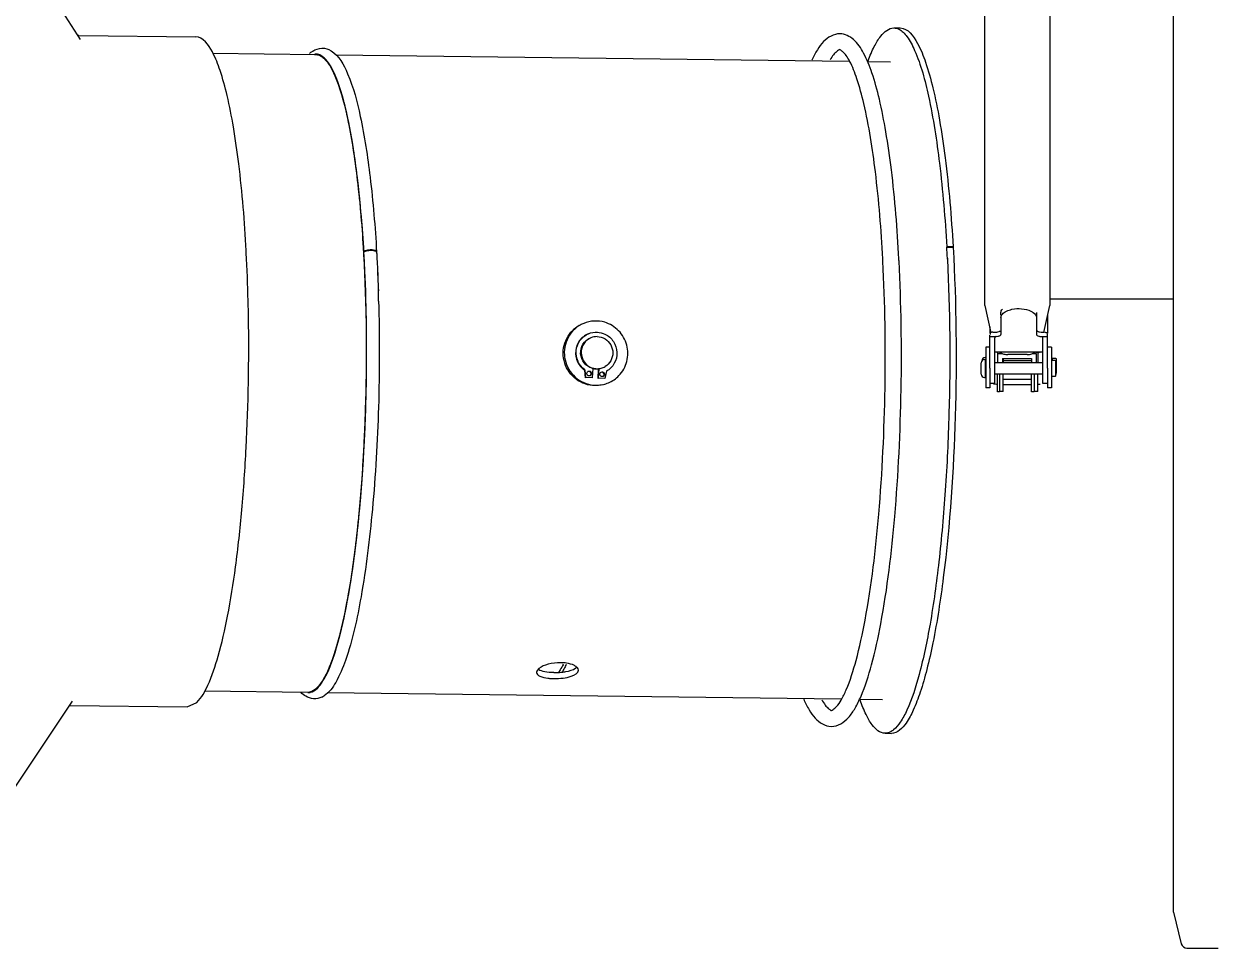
# Model space of a CAD drawing. Header units: millimetres. Extents: x 6781 to 13993, y -7973 to 4183.
# Drawn here: x 7894.5 to 8265.4, y -237.9 to 49 of the extents above; entities that cross this region are included whole.
import ezdxf

# ---------------------------------------------------------------- set-up
doc = ezdxf.new("R2010")
doc.units = ezdxf.units.MM
doc.header["$LTSCALE"] = 307.34
doc.layers.get('0').update_dxf_attribs({"linetype": 'CONTINUOUS'})

msp = doc.modelspace()

# ---------------------------------------------------------------- linework, layer by layer
at = {"linetype": 'Continuous', "lineweight": 25}
for p, q in [((8251.48429, -226.80211), (8251.48429, 354.18138)), ((8192.97292, -38.41181), (8192.97292, 162.15572)), ((8213.09826, 162.15012), (8213.09826, -38.41181)), ((7912.05165, 44.12656), (7894.51586, 71.82113)), ((7911.54687, 45.41974), (7947.86381, 44.96452)), ((8164.69289, 47.74705), (8166.66343, 47.72235)), ((7953.05609, 39.89904), (7985.14535, 39.49681)), ((7984.17624, 40.53183), (7984.21785, 40.55793)), ((7984.2369, 40.40336), (7984.2745, 40.43815)), ((7985.0509, 39.48634), (7985.09101, 39.49079)), ((7985.05101, 39.49634), (7985.09109, 39.49686)), ((7991.41089, 39.41827), (8150.78949, 37.4205)), ((8156.3724, 37.35052), (8163.6103, 37.25979)), ((7963.51332, -21.54683), (7963.50928, -21.48202)), ((7963.55507, -22.21727), (7963.54931, -22.12477)), ((7963.55666, -21.451), (7963.5531, -21.38495)), ((7963.5881, -22.0405), (7963.55666, -21.451)), ((7963.59308, -22.13495), (7963.5881, -22.0405)), ((8004.05178, -21.91466), (8004.03824, -22.0185)), ((8004.05114, -21.9147), (8004.05833, -22.03981)), ((8004.05114, -21.9147), (8004.05644, -22.04417)), ((8004.05763, -22.04448), (8004.09281, -22.70927)), ((8181.10349, -20.17321), (8181.06666, -20.25932)), ((8183.07404, -20.19791), (8181.10349, -20.17321)), ((8181.10952, -20.27766), (8183.08007, -20.30236)), ((8183.07404, -20.19791), (8183.0372, -20.28402)), ((8181.2577, -23.82893), (8181.26862, -24.0907)), ((8181.29762, -23.74457), (8181.31069, -24.00246)), ((8213.09826, -36.31033), (8251.48429, -36.31033)), ((8192.97296, -38.4118), (8194.84933, -46.93557)), ((8197.92925, -41.31036), (8197.92925, -40.59892)), ((8208.92925, -40.59892), (8208.92925, -47.38147)), ((8211.25824, -46.77026), (8213.09822, -38.4118)), ((8197.92925, -42.16695), (8197.92925, -47.38147)), ((8212.44068, -41.39879), (8212.44068, -47.05846)), ((8194.42925, -47.61102), (8194.42925, -57.90991)), ((8194.42925, -48.06759), (8196.42925, -48.06759)), ((8194.44068, -45.0792), (8194.44068, -47.05846)), ((8195.42925, -46.69784), (8195.92925, -46.69784)), ((8210.92925, -46.69784), (8211.42925, -46.69784)), ((8210.92925, -48.06759), (8212.42925, -48.06759)), ((8212.42925, -57.90991), (8212.42925, -47.61102)), ((8193.24068, -51.35349), (8193.24068, -51.9612)), ((8194.44068, -51.35349), (8193.24068, -51.35349)), ((8195.92925, -48.79888), (8195.92925, -62.65826)), ((8210.92925, -62.65826), (8210.92925, -48.79888)), ((8213.64068, -51.35349), (8212.44068, -51.35349)), ((8213.64068, -51.35349), (8213.64068, -51.96121)), ((8192.84068, -55.23785), (8192.99068, -55.23785)), ((8192.99068, -55.23787), (8193.04068, -55.41547)), ((8193.04068, -54.60303), (8193.19068, -54.60303)), ((8193.04068, -55.41547), (8193.04068, -60.66139)), ((8193.24068, -51.98831), (8193.24068, -63.98738)), ((8196.4293, -52.93532), (8196.20518, -52.93553)), ((8210.42925, -52.87425), (8196.42925, -52.87425)), ((8196.91633, -52.87425), (8196.91633, -56.23785)), ((8196.91633, -53.31566), (8198.35733, -53.31566)), ((8198.41633, -54.83641), (8198.41633, -56.23785)), ((8198.41633, -54.83641), (8207.41633, -54.83641)), ((8198.64068, -54.75141), (8198.64068, -56.30951)), ((8207.41633, -55.60303), (8198.64068, -55.60303)), ((8206.04385, -53.65873), (8200.02733, -53.65873)), ((8207.41633, -54.83641), (8207.41633, -56.23785)), ((8207.71428, -53.31566), (8208.91633, -53.31566)), ((8208.91633, -52.87425), (8208.91633, -53.07794)), ((8209.73482, -52.99211), (8208.91633, -52.99211)), ((8208.91633, -53.31566), (8208.91633, -56.23785)), ((8209.44068, -53.04716), (8209.44068, -56.23785)), ((8213.64068, -51.98831), (8213.64068, -63.98738)), ((8214.79068, -55.48785), (8213.69068, -55.48785)), ((8213.89068, -54.85303), (8213.84068, -55.42224)), ((8214.99068, -54.85303), (8213.89068, -54.85303)), ((8214.79068, -55.48793), (8214.84068, -55.65359)), ((8214.99068, -54.85303), (8215.04068, -54.92682)), ((8215.04068, -54.92682), (8215.04068, -59.3833)), ((8068.82023, -58.45539), (8068.68344, -58.51232)), ((8068.92144, -60.84463), (8068.68344, -58.51232)), ((8069.05823, -60.7877), (8068.82023, -58.45539)), ((8069.77283, -58.85205), (8070.08963, -58.79853)), ((8071.14917, -57.96603), (8071.02703, -60.89643)), ((8072.85903, -61.06208), (8072.98021, -58.15485)), ((8072.99582, -61.00515), (8073.11797, -58.07475)), ((8073.82436, -59.0758), (8074.14116, -59.02227)), ((8075.39551, -58.81851), (8074.96462, -61.11388)), ((8191.84068, -59.7207), (8191.84068, -56.255)), ((8194.44068, -57.90991), (8194.44068, -63.98738)), ((8210.92925, -56.23785), (8195.92925, -56.23785)), ((8212.44068, -57.90991), (8212.44068, -63.98738)), ((8214.84068, -55.65359), (8214.84068, -60.38171)), ((8069.05823, -60.7877), (8068.92144, -60.84463)), ((8071.02703, -60.89643), (8069.05823, -60.7877)), ((8070.34416, -60.23898), (8070.02736, -60.2925)), ((8072.99582, -61.00515), (8072.85903, -61.06208)), ((8074.96462, -61.11388), (8072.99582, -61.00515)), ((8074.39569, -60.46273), (8074.07889, -60.51625)), ((8074.96462, -61.11388), (8074.9192, -61.13279)), ((8192.84068, -60.73785), (8192.99068, -60.73785)), ((8193.04068, -60.66139), (8192.99068, -60.73783)), ((8195.92925, -62.65826), (8194.44068, -62.65826)), ((8195.63367, -62.78271), (8196.57733, -62.80202)), ((8210.92925, -59.73785), (8195.92925, -59.73785)), ((8196.57733, -62.80202), (8196.91633, -62.82148)), ((8196.91633, -65.27235), (8196.91633, -59.73785)), ((8197.44068, -59.73785), (8197.44068, -65.17143)), ((8198.64068, -65.17156), (8198.64068, -59.73785)), ((8207.41633, -61.44054), (8198.64068, -61.44054)), ((8198.93237, -62.99957), (8207.41633, -62.99957)), ((8207.41633, -65.27235), (8207.41633, -59.73785)), ((8208.24068, -59.73785), (8208.24068, -65.17156)), ((8209.42196, -62.84768), (8210.0777, -62.81096)), ((8209.44068, -65.17181), (8209.44068, -59.90082)), ((8212.44068, -62.65826), (8210.92925, -62.65826)), ((8214.79068, -60.48785), (8213.69068, -60.48785)), ((8214.84068, -60.38171), (8214.79068, -60.48777)), ((8215.03347, -59.65715), (8214.99068, -59.85302)), ((8215.04068, -59.3833), (8215.03347, -59.65715)), ((8194.44068, -63.98738), (8193.24068, -63.98738)), ((8197.44068, -65.27235), (8196.91633, -65.27235)), ((8198.64068, -65.16271), (8197.44068, -65.16271)), ((8208.24068, -65.27235), (8207.41633, -65.27235)), ((8209.44068, -65.16271), (8208.24068, -65.16271)), ((8213.64068, -63.98738), (8212.44068, -63.98738)), ((7950.69187, -158.08688), (7982.66366, -158.48764)), ((7982.71732, -158.48781), (7982.66475, -158.48765)), ((7982.66475, -158.48765), (7982.71551, -158.48781)), ((7987.70416, -159.4448), (7987.66547, -159.4805)), ((7988.66, -158.5628), (8148.36122, -160.56462)), ((7909.47688, -161.2838), (7891.25243, -188.53012)), ((7908.93985, -162.56392), (7945.25679, -163.01915)), ((7945.25619, -163.01914), (7948.21185, -161.61996)), ((7987.76561, -159.57508), (7987.72283, -159.60191)), ((8153.98403, -160.6351), (8161.12861, -160.72465)), ((8161.94799, -171.23575), (8163.91854, -171.26045)), ((8251.48429, -226.80211), (8253.94615, -236.55108)), ((8255.69137, -237.91036), (8265.37982, -237.91036))]:
    msp.add_line(p, q, dxfattribs=at)
for points in [[(8000.05448, -21.90145), (8000.0312, -21.90716), (8000.00663, -21.91056), (7999.98239, -21.9115)], [(7999.98773, -22.00403), (8000.01186, -22.00307), (8000.0363, -21.99965), (8000.05946, -21.99396)], [(8000.09628, -21.87663), (8000.08815, -21.88555), (8000.07397, -21.89401), (8000.05448, -21.90145)], [(8000.05946, -21.99396), (8000.07906, -21.98653), (8000.0934, -21.97808), (8000.10162, -21.96915)], [(8004.05845, -22.04409), (8004.0766, -22.05033), (8004.09801, -22.0543), (8004.12119, -22.05584)], [(8210.44038, -48.04197), (8210.68029, -48.05382), (8210.92925, -48.06759)], [(8198.73791, -62.98391), (8198.8055, -62.99586), (8198.88313, -63.0022), (8198.93237, -62.99957)]]:
    msp.add_lwpolyline(points, dxfattribs=at)
for centre, radius, start, end in [((7985.21004, 36.67029), 2.92067, 93.2853409, 96.4166756), ((7985.20845, 36.69508), 2.89584, 91.9911056, 93.2821307), ((7985.10853, 36.61669), 2.88022, 89.2676213, 90.3470879), ((7985.04345, 36.09286), 3.52204, 67.3708885, 69.2308564), ((8212.62889, 16.3237), 59.85993, 159.1964893, 159.5911203), ((8002.30874, -26.43555), 5.25688, 89.2889817, 97.4177341), ((8003.76558, -21.93159), 0.28589, 3.3843324, 8.7567463), ((7661.76292, -50.19282), 520.20747, 2.9142729, 3.2966815), ((7472.09353, -51.69041), 532.79707, 1.5760467, 1.9114069), ((8072.1251, -52.96055), 9.75392, 119.7655369, 136.2432279), ((8072.06267, -52.87), 9.64432, 112.5840679, 119.7106868), ((8071.73207, -53.04387), 9.67624, 136.2865405, 139.2485046), ((8071.78314, -53.1029), 9.75394, 119.761621, 136.2431915), ((8072.05557, -52.88438), 9.65103, 136.2843957, 138.1360776), ((8192.84068, -56.23785), 1, 90, 180.0001607), ((8193.04068, -55.60303), 1, 90, 180.0002298), ((8195.55395, -77.98783), 25.05179, 87.9047013, 88.5487744), ((8200.03532, -49.04275), 4.6174, 237.1440093, 239.8271303), ((8200.0324, -49.04783), 4.61155, 239.826787, 250.7600029), ((8200.03558, -49.02169), 4.63727, 250.8293236, 267.6658297), ((8200.02751, -49.13149), 4.52723, 267.7112831, 269.99777), ((8206.03528, -49.04218), 4.61822, 298.7891436, 302.8564174), ((8072.56875, -53.14606), 4.90979, 249.1792338, 251.7850089), ((8072.39014, -53.26624), 4.86087, 253.5850437, 255.2087736), ((8072.5805, -53.10878), 4.94886, 251.7906722, 267.3919045), ((8072.40296, -53.21735), 4.91141, 255.2097608, 262.1479392), ((8072.39873, -53.24369), 4.88474, 262.1548577, 269.2752493), ((8072.56818, -53.26154), 4.7957, 267.4559454, 269.2802266), ((8072.56736, -53.23443), 4.82281, 269.2939483, 275.1311663), ((8072.56378, -53.18688), 4.87049, 275.1231335, 276.4067535), ((8072.56282, -53.17821), 4.87921, 276.40659, 277.2681745), ((8072.56427, -53.19041), 4.86692, 277.2693864, 292.566536), ((8072.56863, -53.21766), 4.84009, 292.6427092, 300.1825075), ((8072.32651, -53.49832), 9.67421, 283.0559335, 292.5818226), ((8192.84068, -59.73785), 1, 179.9999666, 270), ((8055.67189, -149.32042), 2.52367, 235.0872263, 237.462324), ((8038.39156, -137.76153), 26.52701, 332.5704219, 333.2325056), ((8040.60682, -138.4085), 25.14296, 331.5910026, 333.0393394), ((8059.12089, -139.01487), 15.22787, 262.994186, 264.6988618), ((8059.36491, -136.19152), 18.0617, 264.7555596, 269.3532526), ((8059.31424, -132.31178), 20.0874, 269.2576049, 276.2527707), ((7982.69845, -155.5565), 2.93121, 269.3200309, 279.8053541), ((7982.79774, -155.70093), 2.88328, 268.3270826, 269.3238876), ((7982.6978, -155.5518), 2.93596, 270.3809685, 279.8846874), ((7982.7967, -155.66747), 2.91672, 269.352175, 277.8827219), ((7982.67541, -155.41705), 3.07255, 279.8645751, 283.1706058), ((7984.52799, -154.46701), 6.04766, 294.4918118, 301.8890656), ((8209.7856, -141.32994), 58.93669, 199.1600517, 199.4729296), ((8255.69137, -236.11036), 1.8, 194.1723377, 270)]:
    msp.add_arc(centre, radius, start, end, dxfattribs=at)
for points, knots in [([(7911.54687, 45.41974), (7911.48693, 45.42049), (7911.37252, 45.42739), (7911.25933, 45.44539), (7911.20604, 45.45669)], [0, 0, 0, 0, 0.523914752, 1, 1, 1, 1]), ([(7963.5531, -21.38495), (7963.06672, -12.38834), (7962.04982, 0.43959), (7959.76536, 16.47813), (7957.89987, 26.12731), (7955.7152, 34.06983), (7953.31171, 40.33975), (7950.1933, 44.93492), (7947.86377, 44.96407)], [0, 0, 0, 0, 0.387022544, 0.552558243, 0.694777029, 0.811073048, 0.899924868, 1, 1, 1, 1]), ([(8147.90938, 45.91059), (8146.03653, 45.92147), (8143.13928, 44.24852), (8140.78658, 40.85035), (8139.70133, 38.82283), (8139.18245, 37.70878)], [0, 0, 0, 0, 0.450274414, 0.704536872, 1, 1, 1, 1]), ([(8166.25534, -23.98965), (8165.76482, -14.73043), (8164.72308, -1.51123), (8162.39066, 15.0044), (8160.42407, 25.0477), (8158.2181, 33.25708), (8155.66111, 39.55753), (8152.69314, 44.2789), (8149.45621, 45.9016), (8147.90938, 45.91059)], [0, 0, 0, 0, 0.370775728, 0.529697577, 0.666726277, 0.779873747, 0.868946702, 0.938144544, 1, 1, 1, 1]), ([(8156.67159, 37.5838), (8157.24388, 39.08998), (8158.39945, 41.7571), (8160.56485, 45.52421), (8163.09028, 47.76613), (8164.69168, 47.74699)], [0, 0, 0, 0, 0.360586638, 0.641589002, 1, 1, 1, 1]), ([(8166.22107, 47.35812), (8167.2316, 46.85419), (8169.2052, 44.74455), (8172.70914, 37.85911), (8176.17898, 24.53368), (8179.32104, 4.14186), (8180.60355, -11.52836), (8181.10349, -20.17321)], [0, 0, 0, 0, 0.048205223, 0.118156155, 0.329882486, 0.63034233, 1, 1, 1, 1]), ([(8166.66223, 47.72229), (8169.05986, 47.69364), (8172.30394, 43.03011), (8174.80866, 36.60669), (8177.0862, 28.4964), (8179.03969, 18.62774), (8181.44889, 2.19292), (8182.54001, -10.96364), (8183.07404, -20.19791)], [0, 0, 0, 0, 0.100462452, 0.189146087, 0.305162488, 0.447100628, 0.612458612, 1, 1, 1, 1]), ([(7984.21785, 40.55793), (7985.06798, 41.08652), (7987.05058, 41.76634), (7989.08068, 41.18324), (7989.91649, 40.67408)], [0, 0, 0, 0, 0.505654728, 1, 1, 1, 1]), ([(8147.85107, 41.00419), (8147.73429, 41.0087), (8147.39699, 40.74882), (8146.74107, 40.28653), (8145.78476, 39.2905), (8145.19114, 38.38719), (8144.86956, 37.83971)], [0, 0, 0, 0, 0.079560068, 0.263244044, 0.567744272, 1, 1, 1, 1]), ([(8161.24642, -23.95516), (8160.76262, -14.9253), (8159.46, 1.22868), (8156.6062, 19.93758), (8153.54507, 31.34306), (8151.61103, 36.35921), (8150.0174, 39.07479), (8149.04138, 40.21054), (8148.32818, 40.70947), (8147.97859, 40.99926), (8147.85107, 41.00419)], [0, 0, 0, 0, 0.402922792, 0.722009588, 0.840944406, 0.929048076, 0.959992934, 0.981403277, 0.994313632, 1, 1, 1, 1]), ([(7984.74581, 39.4741), (7984.79654, 39.48048), (7984.89813, 39.49058), (7985.00011, 39.49532), (7985.05101, 39.49634)], [0, 0, 0, 0, 0.501090369, 1, 1, 1, 1]), ([(7986.28954, 39.25346), (7987.04271, 38.94181), (7988.5666, 37.60964), (7991.34165, 33.06962), (7994.19662, 24.12256), (7996.96056, 10.20761), (7998.23038, -0.57577), (7998.81894, -6.58443)], [0, 0, 0, 0, 0.050483444, 0.120455617, 0.328616133, 0.626069031, 1, 1, 1, 1]), ([(7987.36257, 38.60296), (7988.23157, 37.90681), (7989.85587, 35.70714), (7992.81521, 29.1733), (7995.76681, 17.20613), (7998.44378, -0.76881), (7999.54944, -14.42466), (7999.98239, -21.9115)], [0, 0, 0, 0, 0.053393338, 0.128070055, 0.343816224, 0.640384291, 1, 1, 1, 1]), ([(7998.93171, -6.53475), (7998.40571, -1.00051), (7997.20962, 9.03102), (7994.74409, 22.33661), (7991.90439, 31.90814), (7989.33648, 37.00914), (7987.75778, 38.44511)], [0, 0, 0, 0, 0.356105292, 0.647515749, 0.863296848, 1, 1, 1, 1]), ([(8000.09628, -21.87663), (7999.66968, -14.49973), (7998.58191, -1.01525), (7995.96121, 16.8033), (7993.07075, 28.74286), (7990.18391, 35.38036), (7988.60673, 37.67289), (7987.75778, 38.4451)], [0, 0, 0, 0, 0.356157907, 0.651343581, 0.868393695, 0.944685219, 1, 1, 1, 1]), ([(7989.91649, 40.67408), (7992.41886, 39.14969), (7996.16392, 31.9125), (7999.59973, 18.69585), (8002.45155, 0.0117), (8003.59694, -14.06035), (8004.04579, -21.82212)], [0, 0, 0, 0, 0.135128471, 0.347680143, 0.641452736, 1, 1, 1, 1]), ([(7998.81894, -6.58443), (7998.93971, -7.81732), (7999.41718, -12.91758), (7999.80749, -18.026), (8000.05494, -21.90187)], [0, 0, 0, 0, 0.24183087, 1, 1, 1, 1]), ([(8000.05494, -21.90187), (7999.9864, -20.57983), (7999.69284, -15.45194), (7999.29243, -10.33009), (7998.93171, -6.53475)], [0, 0, 0, 0, 0.257738871, 1, 1, 1, 1]), ([(7964.26604, -42.02442), (7964.23887, -40.3367), (7964.10321, -33.70425), (7963.85262, -27.07401), (7963.59308, -22.13495)], [0, 0, 0, 0, 0.254444354, 1, 1, 1, 1]), ([(8000.92295, -21.37199), (8000.82416, -21.4023), (8000.5235, -21.51171), (8000.20398, -21.68192), (8000.09628, -21.87663)], [0, 0, 0, 0, 0.317122887, 1, 1, 1, 1]), ([(8003.07814, -21.33327), (8003.19833, -21.35432), (8003.53914, -21.43424), (8003.95063, -21.60312), (8004.03348, -21.83119)], [0, 0, 0, 0, 0.334605947, 1, 1, 1, 1]), ([(8004.03348, -21.83119), (8004.03686, -21.84048), (8004.04269, -21.85923), (8004.04666, -21.87846), (8004.04814, -21.88806)], [0, 0, 0, 0, 0.504255477, 1, 1, 1, 1]), ([(8183.08007, -20.30236), (8184.08895, -37.80977), (8184.39859, -72.09182), (8181.69686, -113.13533), (8177.72558, -139.23852), (8175.08416, -151.07516), (8173.11482, -158.05576), (8170.97281, -163.69079), (8168.62496, -168.317), (8165.78376, -171.28261), (8163.91976, -171.26031)], [0, 0, 0, 0, 0.338954934, 0.661851243, 0.793796681, 0.848968954, 0.89597329, 0.934346354, 0.963968939, 1, 1, 1, 1]), ([(8000.02464, -22.65249), (8000.89769, -38.18207), (8001.11944, -61.50285), (7999.63135, -91.88076), (7997.67502, -112.77132), (7994.98322, -130.64291), (7992.15912, -143.07092), (7989.43005, -150.76172), (7987.28472, -155.1865), (7984.96327, -158.14071), (7983.19764, -158.4449)], [0, 0, 0, 0, 0.335209375, 0.501828674, 0.655329919, 0.78729304, 0.890777282, 0.930330053, 0.96138813, 1, 1, 1, 1]), ([(7983.47341, -158.50517), (7985.25897, -158.08767), (7988.7194, -153.41794), (7991.93514, -144.30179), (7995.21253, -130.25158), (7997.81691, -112.43671), (7999.77139, -91.57462), (8001.23018, -61.32719), (8001.00827, -38.10893), (8000.14051, -22.65282)], [0, 0, 0, 0, 0.039542779, 0.110930228, 0.21491164, 0.346937589, 0.500129846, 0.666176457, 1, 1, 1, 1]), ([(8000.0425, -22.65276), (8000.11283, -23.94385), (8000.37864, -29.21623), (8000.56265, -34.49267), (8000.66008, -38.47752)], [0, 0, 0, 0, 0.244931689, 1, 1, 1, 1]), ([(8000.77461, -38.45849), (8000.74082, -37.11601), (8000.58784, -31.84498), (8000.35213, -26.57619), (8000.12101, -22.65264)], [0, 0, 0, 0, 0.254662766, 1, 1, 1, 1]), ([(8004.09281, -22.70927), (8004.14128, -23.63423), (8004.33007, -27.39519), (8004.48438, -31.15791), (8004.57914, -33.9958)], [0, 0, 0, 0, 0.24596417, 1, 1, 1, 1]), ([(8004.0957, -22.69961), (8004.14717, -23.61971), (8004.34516, -27.35815), (8004.49999, -31.09886), (8004.59415, -33.91941)], [0, 0, 0, 0, 0.246161131, 1, 1, 1, 1]), ([(8149.88379, -157.74698), (8151.1482, -154.79542), (8153.38158, -147.62028), (8157.27599, -129.48301), (8160.57854, -101.23811), (8162.35667, -64.00722), (8161.96866, -37.78227), (8161.28283, -24.6436)], [0, 0, 0, 0, 0.071759771, 0.167276523, 0.414447426, 0.705975192, 1, 1, 1, 1]), ([(8154.47983, -159.71586), (8155.82346, -156.57934), (8158.16929, -149.11771), (8162.17249, -130.55888), (8165.54143, -101.97847), (8167.35477, -64.38991), (8166.97572, -37.93406), (8166.29108, -24.67299)], [0, 0, 0, 0, 0.0751408, 0.171571374, 0.417934019, 0.707586231, 1, 1, 1, 1]), ([(8181.31069, -24.00246), (8182.11648, -39.97615), (8182.30771, -63.95391), (8180.84852, -95.28411), (8178.93096, -117.09126), (8176.31221, -136.1939), (8173.12084, -151.63916), (8169.93815, -161.87871), (8166.98716, -167.54078), (8165.42894, -169.48961), (8164.61732, -170.15614)], [0, 0, 0, 0, 0.322546464, 0.482925289, 0.632405411, 0.763915211, 0.871424166, 0.950515662, 0.97882026, 1, 1, 1, 1]), ([(8004.68904, -37.0365), (8004.99078, -47.99915), (8004.9402, -69.58365), (8003.19945, -100.26807), (7999.95679, -126.56745), (7996.62144, -142.19625), (7994.38463, -148.57825)], [0, 0, 0, 0, 0.292685486, 0.575765342, 0.81951662, 1, 1, 1, 1]), ([(8000.66008, -38.47752), (8001.00912, -52.75373), (8000.65946, -80.01876), (7997.92138, -112.4829), (7994.23063, -134.47215), (7991.13734, -146.38935), (7988.11763, -154.19559), (7984.9566, -158.03909), (7983.3755, -158.40878)], [0, 0, 0, 0, 0.347730965, 0.66361089, 0.791422608, 0.891476581, 0.960461501, 1, 1, 1, 1]), ([(7983.47341, -158.50517), (7985.05603, -158.13512), (7988.2201, -154.28792), (7991.24273, -146.47417), (7994.33893, -134.54549), (7998.03369, -112.53504), (8000.76978, -80.03981), (8001.13429, -52.74816), (8000.77461, -38.45849)], [0, 0, 0, 0, 0.039538511, 0.108523446, 0.208577435, 0.336389151, 0.652269538, 1, 1, 1, 1]), ([(8199.6185, -40.20458), (8200.16717, -39.93356), (8202.63571, -39.15142), (8205.47368, -39.33156), (8207.2404, -40.20453)], [0, 0, 0, 0, 0.236955595, 1, 1, 1, 1]), ([(8207.2404, -40.20453), (8207.49222, -40.32896), (8208.24182, -40.75574), (8208.92925, -41.56421), (8208.92925, -42.16695)], [0, 0, 0, 0, 0.317876986, 1, 1, 1, 1]), ([(7948.21185, -161.61996), (7949.72639, -160.16554), (7952.31405, -155.37247), (7955.32707, -146.3525), (7958.0965, -133.99444), (7960.47824, -118.82938), (7962.36742, -101.36976), (7964.14168, -75.53285), (7964.48366, -55.54292), (7964.26604, -42.02442)], [0, 0, 0, 0, 0.051693017, 0.130366052, 0.235043242, 0.362516251, 0.508325715, 0.6671579, 1, 1, 1, 1]), ([(8079.3203, -60.1813), (8080.47931, -58.96918), (8082.19082, -55.86264), (8082.12839, -50.58589), (8079.54287, -45.97929), (8076.51006, -44.12344), (8074.89644, -43.63875)], [0, 0, 0, 0, 0.248548708, 0.49913836, 0.7502986, 1, 1, 1, 1]), ([(8074.16935, -63.06492), (8072.18465, -63.52457), (8067.77528, -63.12166), (8062.87796, -58.75929), (8061.35727, -52.37451), (8063.06527, -48.27836), (8064.40186, -46.72742)], [0, 0, 0, 0, 0.248223525, 0.499010014, 0.750536472, 1, 1, 1, 1]), ([(8064.86815, -46.44364), (8063.49216, -47.97907), (8061.70117, -52.08037), (8063.1597, -58.535), (8068.06633, -62.9688), (8072.51259, -63.38563), (8074.51194, -62.92245)], [0, 0, 0, 0, 0.249395618, 0.500922299, 0.751750817, 1, 1, 1, 1]), ([(8069.71969, -47.24423), (8068.68079, -47.6773), (8066.79967, -49.15972), (8065.56222, -52.50441), (8066.17799, -56.0284), (8067.74121, -57.86682), (8068.68344, -58.51232)], [0, 0, 0, 0, 0.247640997, 0.497257063, 0.748709044, 1, 1, 1, 1]), ([(8068.82023, -58.45539), (8067.87798, -57.80987), (8066.31473, -55.97139), (8065.699, -52.44726), (8066.93665, -49.10273), (8068.81758, -47.62009), (8069.85645, -47.18713)], [0, 0, 0, 0, 0.251295127, 0.502753319, 0.752375054, 1, 1, 1, 1]), ([(8074.95427, -47.31164), (8076.01422, -47.80991), (8077.89328, -49.43876), (8079.01422, -52.95003), (8078.17367, -56.52996), (8076.413, -58.26574), (8075.39551, -58.81851)], [0, 0, 0, 0, 0.250657418, 0.502180027, 0.752182412, 1, 1, 1, 1]), ([(8194.5648, -47.15324), (8194.56479, -47.19695), (8194.59163, -47.29807), (8194.65166, -47.3812), (8194.68924, -47.42455)], [0, 0, 0, 0, 0.432459021, 1, 1, 1, 1]), ([(8195.92925, -46.69784), (8196.40541, -46.69784), (8197.00997, -46.64486), (8197.5619, -46.41884), (8197.66133, -46.35962)], [0, 0, 0, 0, 0.804478403, 1, 1, 1, 1]), ([(8196.20859, -48.13863), (8196.14573, -48.18353), (8196.04275, -48.31161), (8195.98594, -48.46106), (8195.96503, -48.53968)], [0, 0, 0, 0, 0.487052864, 1, 1, 1, 1]), ([(8196.42925, -48.06759), (8196.38908, -48.06759), (8196.31012, -48.0796), (8196.23958, -48.1165), (8196.20859, -48.13863)], [0, 0, 0, 0, 0.513301346, 1, 1, 1, 1]), ([(8196.92649, -47.97801), (8197.06714, -47.95084), (8197.31944, -47.88826), (8197.56132, -47.7881), (8197.66114, -47.72852)], [0, 0, 0, 0, 0.552040996, 1, 1, 1, 1]), ([(8197.66114, -47.72852), (8197.73562, -47.68406), (8197.86043, -47.59418), (8197.92925, -47.44566), (8197.92925, -47.38147)], [0, 0, 0, 0, 0.57471773, 1, 1, 1, 1]), ([(8208.92925, -46.01359), (8208.92925, -46.26806), (8209.43714, -46.49567), (8209.79194, -46.58158), (8209.93257, -46.60864)], [0, 0, 0, 0, 0.639890484, 1, 1, 1, 1]), ([(8209.67412, -47.91833), (8209.79204, -47.95398), (8210.04365, -48.01886), (8210.30113, -48.0563), (8210.43692, -48.06759)], [0, 0, 0, 0, 0.474812702, 1, 1, 1, 1]), ([(8210.64699, -48.14116), (8210.62525, -48.14116), (8210.57793, -48.14621), (8210.53214, -48.15869), (8210.50791, -48.1668)], [0, 0, 0, 0, 0.459636307, 1, 1, 1, 1]), ([(8210.92925, -48.79888), (8210.92919, -48.65995), (8210.96617, -48.41192), (8210.76333, -48.14116), (8210.64699, -48.14116)], [0, 0, 0, 0, 0.544232334, 1, 1, 1, 1]), ([(8211.92865, -46.82069), (8211.88116, -46.82069), (8211.77376, -46.84361), (8211.67999, -46.89819), (8211.63136, -46.9328)], [0, 0, 0, 0, 0.443082958, 1, 1, 1, 1]), ([(8071.0165, -57.92898), (8070.05029, -57.64435), (8068.25072, -56.42965), (8067.10542, -53.4304), (8067.8517, -50.31342), (8069.49345, -48.90944), (8070.41326, -48.52593)], [0, 0, 0, 0, 0.250403822, 0.502110392, 0.752256243, 1, 1, 1, 1]), ([(8070.58378, -48.45494), (8069.6921, -48.82673), (8068.09509, -50.16608), (8067.28675, -53.15404), (8068.25596, -56.09983), (8069.90999, -57.38776), (8070.82359, -57.73522)], [0, 0, 0, 0, 0.247708733, 0.497717554, 0.74938314, 1, 1, 1, 1]), ([(8074.9946, -48.79633), (8076.4127, -49.65329), (8078.45218, -53.10215), (8076.41902, -56.57745), (8075.00201, -57.40157)], [0, 0, 0, 0, 0.502682071, 1, 1, 1, 1]), ([(8195.96503, -48.53968), (8195.95325, -48.58397), (8195.93603, -48.66989), (8195.92926, -48.75731), (8195.92925, -48.79888)], [0, 0, 0, 0, 0.524417751, 1, 1, 1, 1]), ([(8196.91633, -52.97451), (8196.84671, -52.97005), (8196.69794, -52.96193), (8196.54907, -52.95569), (8196.46989, -52.95278)], [0, 0, 0, 0, 0.468177066, 1, 1, 1, 1]), ([(8207.55895, -53.40166), (8207.67977, -53.35954), (8207.91788, -53.2651), (8208.14729, -53.15116), (8208.25936, -53.08958)], [0, 0, 0, 0, 0.500156431, 1, 1, 1, 1]), ([(8209.44068, -53.04716), (8209.44068, -53.0343), (8209.50644, -53.02466), (8209.54034, -53.01508), (8209.57352, -53.01034)], [0, 0, 0, 0, 0.27721241, 1, 1, 1, 1]), ([(8209.57352, -53.01034), (8209.59789, -53.00687), (8209.6516, -53.00023), (8209.70545, -52.99482), (8209.73482, -52.99211)], [0, 0, 0, 0, 0.454878143, 1, 1, 1, 1]), ([(8210.05553, -52.96899), (8210.03047, -52.9713), (8210.01137, -52.97443), (8209.95385, -52.98269), (8209.95761, -52.99043)], [0, 0, 0, 0, 0.745182637, 1, 1, 1, 1]), ([(8210.66893, -52.94406), (8210.55193, -52.94662), (8210.3474, -52.95233), (8210.14278, -52.96094), (8210.05553, -52.96899)], [0, 0, 0, 0, 0.571850762, 1, 1, 1, 1]), ([(8070.02736, -60.2925), (8069.71694, -60.27536), (8069.06048, -59.71996), (8069.49024, -58.97734), (8069.77482, -58.85676)], [0, 0, 0, 0, 0.501467059, 1, 1, 1, 1]), ([(8070.3149, -58.98051), (8070.26021, -58.94452), (8070.1439, -58.88613), (8070.01604, -58.85895), (8069.95284, -58.85546)], [0, 0, 0, 0, 0.50842873, 1, 1, 1, 1]), ([(8070.08963, -58.79853), (8070.40005, -58.81567), (8071.05651, -59.37107), (8070.62675, -60.11369), (8070.34216, -60.23426)], [0, 0, 0, 0, 0.501467059, 1, 1, 1, 1]), ([(8074.07889, -60.51625), (8073.76847, -60.4991), (8073.11201, -59.94371), (8073.54177, -59.20108), (8073.82635, -59.08051)], [0, 0, 0, 0, 0.501467059, 1, 1, 1, 1]), ([(8074.36643, -59.20426), (8074.31174, -59.16826), (8074.19543, -59.10987), (8074.06758, -59.0827), (8074.00437, -59.07921)], [0, 0, 0, 0, 0.50842873, 1, 1, 1, 1]), ([(8074.14116, -59.02227), (8074.45158, -59.03942), (8075.10804, -59.59482), (8074.67828, -60.33744), (8074.3937, -60.45801)], [0, 0, 0, 0, 0.501467059, 1, 1, 1, 1]), ([(8070.54552, -60.01125), (8070.58059, -59.9571), (8070.63518, -59.83749), (8070.6567, -59.70818), (8070.65941, -59.64319)], [0, 0, 0, 0, 0.497941581, 1, 1, 1, 1]), ([(8074.59705, -60.235), (8074.63212, -60.18085), (8074.68671, -60.06124), (8074.70823, -59.93193), (8074.71094, -59.86693)], [0, 0, 0, 0, 0.497941581, 1, 1, 1, 1]), ([(8196.66117, -62.61754), (8196.70738, -62.62332), (8196.79997, -62.63792), (8196.89159, -62.65775), (8196.93729, -62.66917)], [0, 0, 0, 0, 0.49713173, 1, 1, 1, 1]), ([(7994.38463, -148.57825), (7993.5604, -150.92991), (7991.92942, -154.89403), (7989.31378, -158.59567), (7987.76561, -159.57508)], [0, 0, 0, 0, 0.576316681, 1, 1, 1, 1]), ([(8054.46376, -151.12744), (8054.41402, -151.1681), (8054.31939, -151.24972), (8054.22984, -151.3369), (8054.18789, -151.38068)], [0, 0, 0, 0, 0.514476034, 1, 1, 1, 1]), ([(8059.05397, -152.39749), (8058.11933, -152.38578), (8056.50709, -152.25504), (8054.89466, -151.8184), (8054.31453, -151.44797)], [0, 0, 0, 0, 0.575910644, 1, 1, 1, 1]), ([(8061.2715, -149.32279), (8059.94124, -149.30612), (8057.57487, -149.59979), (8055.27285, -150.466), (8054.46376, -151.12744)], [0, 0, 0, 0, 0.560056651, 1, 1, 1, 1]), ([(8059.16103, -154.25207), (8060.10402, -154.26389), (8061.95488, -154.14089), (8064.45828, -153.6904), (8066.77335, -152.58937), (8066.71677, -151.6038)], [0, 0, 0, 0, 0.3391861, 0.644939885, 1, 1, 1, 1]), ([(8061.93634, -149.98141), (8061.81633, -150.21261), (8061.3628, -151.05445), (8060.85468, -151.86881), (8060.44041, -152.428)], [0, 0, 0, 0, 0.272357925, 1, 1, 1, 1]), ([(8062.72191, -150.37057), (8062.62265, -150.55397), (8062.24386, -151.23198), (8061.82688, -151.88955), (8061.49269, -152.34905)], [0, 0, 0, 0, 0.268486567, 1, 1, 1, 1]), ([(8061.50206, -152.27968), (8061.95344, -152.22998), (8063.45752, -152.00061), (8065.01422, -151.59325), (8065.88312, -150.95455)], [0, 0, 0, 0, 0.296318066, 1, 1, 1, 1]), ([(8066.01912, -150.52799), (8065.84429, -150.39538), (8064.92156, -149.8422), (8063.85376, -149.58207), (8063.01216, -149.45774)], [0, 0, 0, 0, 0.205045668, 1, 1, 1, 1]), ([(8066.17797, -150.65786), (8066.15274, -150.63555), (8066.10057, -150.59127), (8066.04679, -150.54898), (8066.01912, -150.52799)], [0, 0, 0, 0, 0.492326918, 1, 1, 1, 1]), ([(8066.71677, -151.6038), (8066.70178, -151.34265), (8066.51734, -150.9856), (8066.25757, -150.72823), (8066.17797, -150.65786)], [0, 0, 0, 0, 0.711146805, 1, 1, 1, 1]), ([(8053.73893, -152.35299), (8053.76737, -152.84856), (8055.0925, -153.86014), (8056.39555, -154.02212), (8057.26354, -154.12905)], [0, 0, 0, 0, 0.362074521, 1, 1, 1, 1]), ([(7983.19672, -158.55663), (7983.24299, -158.55024), (7983.33565, -158.53521), (7983.42752, -158.5159), (7983.47341, -158.50517)], [0, 0, 0, 0, 0.497770881, 1, 1, 1, 1]), ([(8145.29586, -164.16551), (8145.48547, -164.17284), (8146.04172, -163.64761), (8147.18468, -162.78262), (8148.56897, -160.61263), (8149.42044, -158.82862), (8149.88379, -157.74698)], [0, 0, 0, 0, 0.070889399, 0.253342059, 0.560392301, 1, 1, 1, 1]), ([(7908.5982, -162.59232), (7908.65175, -162.58236), (7908.76536, -162.5672), (7908.87991, -162.56317), (7908.93985, -162.56392)], [0, 0, 0, 0, 0.476085257, 1, 1, 1, 1]), ([(7987.03513, -159.9705), (7986.24072, -160.33177), (7984.47676, -160.74063), (7982.75432, -160.16108), (7982.02401, -159.7158)], [0, 0, 0, 0, 0.505017528, 1, 1, 1, 1]), ([(8136.68994, -160.63626), (8137.18231, -161.76779), (8138.21396, -163.83094), (8140.49168, -167.28904), (8143.35748, -169.06098), (8145.23754, -169.0719)], [0, 0, 0, 0, 0.295763001, 0.549388933, 1, 1, 1, 1]), ([(8142.33283, -160.83915), (8142.64731, -161.41429), (8143.22268, -162.36075), (8144.16228, -163.417), (8144.83944, -163.88858), (8145.17361, -164.16078), (8145.29586, -164.16551)], [0, 0, 0, 0, 0.43514144, 0.73654165, 0.918787941, 1, 1, 1, 1]), ([(8145.23754, -169.0719), (8146.26097, -169.07785), (8148.34622, -168.46667), (8150.82798, -166.30021), (8152.815, -163.28005), (8153.93685, -160.98336), (8154.47983, -159.71586)], [0, 0, 0, 0, 0.221680984, 0.447222207, 0.70132498, 1, 1, 1, 1]), ([(8161.94921, -171.23564), (8160.35814, -171.21663), (8157.90067, -168.93942), (8155.83698, -165.15268), (8154.75261, -162.48296), (8154.22015, -160.97716)], [0, 0, 0, 0, 0.358898549, 0.639751087, 1, 1, 1, 1])]:
    msp.add_open_spline(points, degree=3, knots=knots, dxfattribs=at)
for points in [[(8164.69168, 47.74699), (8165.21766, 47.74071), (8165.75033, 47.59286), (8166.22107, 47.35812)], [(7983.17461, 39.75927), (7983.48539, 40.04423), (7983.8199, 40.3064), (7984.17624, 40.53183)], [(7985.09109, 39.49686), (7985.49872, 39.49933), (7985.91287, 39.40931), (7986.28954, 39.25346)], [(7986.3986, 39.34374), (7985.99434, 39.51222), (7985.54554, 39.60438), (7985.10784, 39.58917)], [(7986.29238, 39.38602), (7985.91778, 39.52804), (7985.50821, 39.60309), (7985.10784, 39.58917)], [(7986.39552, 39.20761), (7986.74202, 39.05119), (7987.06586, 38.84065), (7987.36257, 38.60296)], [(7987.75778, 38.4451), (7987.356, 38.81057), (7986.89994, 39.13482), (7986.3986, 39.34375)], [(7987.75778, 38.44511), (7987.356, 38.81057), (7986.89994, 39.13482), (7986.3986, 39.34374)], [(7999.98773, -22.00403), (8000.00019, -22.22017), (8000.01249, -22.43633), (8000.02464, -22.65249)], [(8000.0067, -22.00357), (8000.01878, -22.21996), (8000.03071, -22.43636), (8000.0425, -22.65276)], [(8000.12101, -22.65264), (8000.10792, -22.43045), (8000.09465, -22.20828), (8000.0812, -21.98612)], [(8000.10162, -21.96915), (8000.16568, -21.85333), (8000.27768, -21.76607), (8000.39029, -21.69651)], [(8000.14051, -22.65282), (8000.12771, -22.42492), (8000.11475, -22.19703), (8000.10162, -21.96915)], [(8000.39029, -21.69651), (8000.55733, -21.59333), (8000.74354, -21.52101), (8000.93129, -21.4636)], [(8001.63007, -21.22266), (8001.39118, -21.25378), (8001.15326, -21.30134), (8000.92295, -21.37199)], [(8000.93129, -21.4636), (8001.39691, -21.32123), (8001.89246, -21.2655), (8002.37932, -21.2716)], [(8003.0709, -21.24041), (8002.84117, -21.20034), (8002.60717, -21.182), (8002.37398, -21.17907)], [(8002.37932, -21.2716), (8002.61315, -21.27453), (8002.8478, -21.29294), (8003.07814, -21.33327)], [(8003.64292, -21.40513), (8003.46199, -21.32367), (8003.26637, -21.27451), (8003.0709, -21.24041)], [(8004.03254, -21.74644), (8003.97431, -21.5839), (8003.80035, -21.47601), (8003.64292, -21.40513)], [(8004.05833, -22.03981), (8004.07094, -22.25973), (8004.0834, -22.47967), (8004.0957, -22.69961)], [(8161.28283, -24.6436), (8161.27085, -24.41411), (8161.25872, -24.18463), (8161.24642, -23.95516)], [(8166.29108, -24.67299), (8166.27932, -24.4452), (8166.26741, -24.21742), (8166.25534, -23.98965)], [(8197.92925, -40.59892), (8197.92925, -40.21395), (8198.1255, -39.82643), (8198.37556, -39.53373)], [(8198.37476, -41.11348), (8198.71013, -40.72465), (8199.15812, -40.43199), (8199.6185, -40.20458)], [(8074.89644, -43.63875), (8072.80677, -43.01108), (8070.37344, -43.12724), (8068.35888, -43.96523)], [(8197.92925, -42.16695), (8197.92925, -41.78568), (8198.12574, -41.40219), (8198.37476, -41.11348)], [(8069.85645, -47.18713), (8070.71432, -46.8296), (8071.67673, -46.66576), (8072.60471, -46.71701)], [(8072.50793, -48.08299), (8071.85473, -48.0748), (8071.18673, -48.20353), (8070.58378, -48.45494)], [(8072.50793, -48.08299), (8073.37019, -48.0938), (8074.25657, -48.35034), (8074.9946, -48.79633)], [(8072.60471, -46.71701), (8073.41136, -46.76156), (8074.22315, -46.96794), (8074.95427, -47.31164)], [(8195.42925, -46.69784), (8195.10356, -46.69784), (8194.56492, -46.82755), (8194.5648, -47.15324)], [(8195.92925, -48.06759), (8196.263, -48.06759), (8196.59879, -48.04131), (8196.92649, -47.97801)], [(8208.92925, -47.38147), (8208.92925, -47.68753), (8209.38115, -47.82977), (8209.67412, -47.91833)], [(8209.93257, -46.60864), (8210.26011, -46.67167), (8210.59569, -46.69784), (8210.92925, -46.69784)], [(8212.42925, -47.61102), (8212.42913, -47.29918), (8212.24049, -46.82069), (8211.92865, -46.82069)], [(8206.04385, -53.65873), (8206.5561, -53.65873), (8207.07525, -53.5703), (8207.55895, -53.40166)], [(8070.65941, -59.64319), (8070.66978, -59.39444), (8070.52285, -59.11739), (8070.3149, -58.98051)], [(8074.71094, -59.86693), (8074.72131, -59.61819), (8074.57439, -59.34114), (8074.36643, -59.20426)], [(8076.04143, -62.43083), (8077.26523, -61.92177), (8078.40428, -61.13928), (8079.3203, -60.1813)], [(8053.82359, -151.90598), (8053.76402, -152.04544), (8053.73024, -152.20159), (8053.73893, -152.35299)], [(8054.18789, -151.38068), (8054.04047, -151.53454), (8053.90731, -151.71003), (8053.82359, -151.90598)], [(8063.01216, -149.45774), (8062.43645, -149.37269), (8061.85341, -149.33009), (8061.2715, -149.32279)], [(8065.88312, -150.95455), (8065.99742, -150.87052), (8066.10664, -150.77844), (8066.20551, -150.67669)], [(7982.02401, -159.7158), (7981.472, -159.37924), (7980.96788, -158.95948), (7980.51184, -158.50121)], [(8164.61732, -170.15614), (8164.313, -170.40606), (8163.9849, -170.6319), (8163.63466, -170.81191)], [(8163.63466, -170.81191), (8163.11943, -171.07672), (8162.52846, -171.24256), (8161.94921, -171.23564)]]:
    msp.add_open_spline(points, degree=3, dxfattribs=at)

doc.saveas('drawing.dxf')
